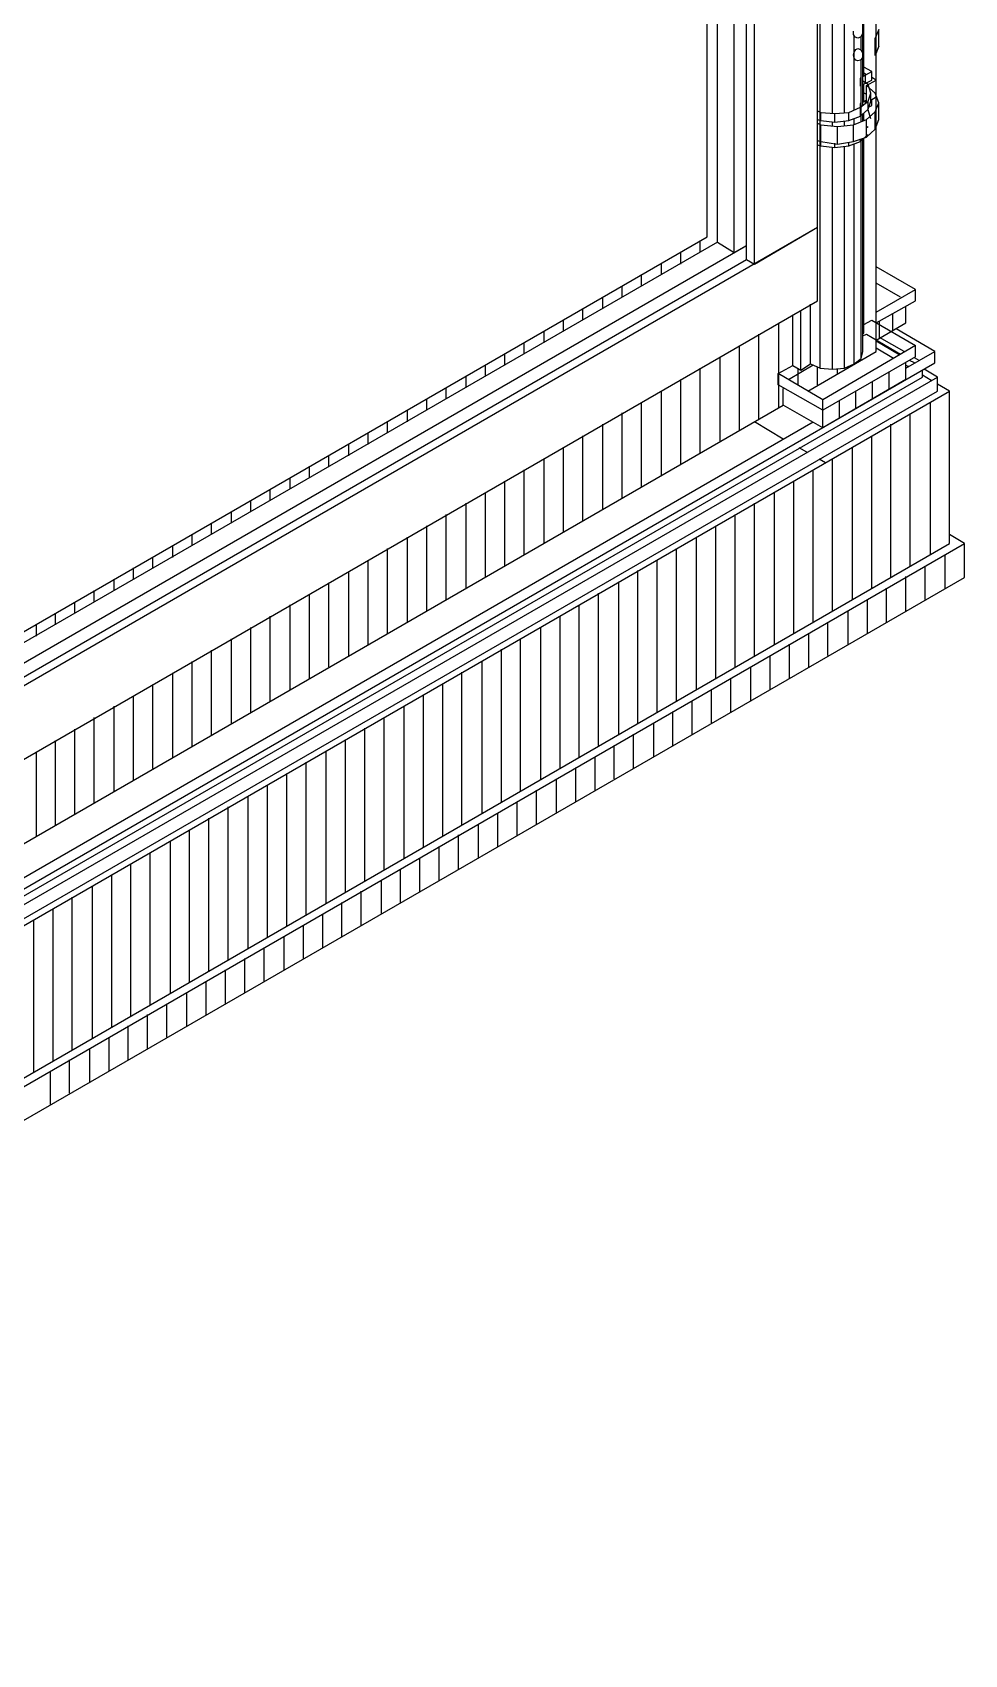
# Model space of a CAD drawing. Header units: inches. Extents: x 0.3 to 16.2, y 0.3 to 11.4.
# Drawn here: x 4.116 to 4.535, y 0.775 to 1.504 of the extents above; entities that cross this region are included whole.
import ezdxf

# ---------------------------------------------------------------- set-up
doc = ezdxf.new("R2010")
doc.units = ezdxf.units.IN
doc.header["$LTSCALE"] = 0.009843
doc.header["$MEASUREMENT"] = 0
doc.layers.add('GEOMETRY', color=7, linetype='Continuous')

msp = doc.modelspace()

# ---------------------------------------------------------------- linework, layer by layer
at = {"layer": 'GEOMETRY'}
for p, q in [((4.43661, 1.40827), (4.43661, 1.91378)), ((4.44016, 1.4), (4.44016, 1.91811)), ((4.42362, 1.40984), (4.42362, 1.9063)), ((4.4311, 1.40512), (4.4311, 1.91063)), ((4.4189, 1.4122), (4.4189, 1.89488)), ((4.49488, 1.36063), (4.49488, 1.89016)), ((4.4685, 1.41654), (4.4685, 1.87756)), ((4.46969, 1.35315), (4.46969, 1.87677)), ((4.4752, 1.46772), (4.4752, 1.85866)), ((4.48071, 1.46811), (4.48071, 1.85906)), ((4.48937, 1.48465), (4.48937, 1.57441)), ((4.48898, 1.47165), (4.48898, 1.56102)), ((4.48465, 1.50315), (4.48465, 1.50472)), ((4.48543, 1.50197), (4.48465, 1.50315)), ((4.48504, 1.46929), (4.48504, 1.50276)), ((4.48504, 1.46929), (4.48504, 1.50276)), ((4.48858, 1.50315), (4.4878, 1.50197)), ((4.48898, 1.50472), (4.48858, 1.50315)), ((4.49606, 1.50551), (4.49449, 1.50157)), ((4.49606, 1.50551), (4.49449, 1.50157)), ((4.49606, 1.49803), (4.49606, 1.50551)), ((4.48465, 1.49409), (4.48504, 1.49528)), ((4.48504, 1.49528), (4.48583, 1.49646)), ((4.48661, 1.50157), (4.48543, 1.50197)), ((4.48583, 1.49646), (4.48661, 1.49685)), ((4.4878, 1.50197), (4.48661, 1.50157)), ((4.48661, 1.49685), (4.4878, 1.49646)), ((4.4878, 1.49646), (4.48858, 1.49528)), ((4.48819, 1.49606), (4.48819, 1.50236)), ((4.48858, 1.49528), (4.48898, 1.49409)), ((4.49449, 1.4937), (4.49449, 1.50157)), ((4.49606, 1.49803), (4.49449, 1.4937)), ((4.49488, 1.4878), (4.49488, 1.49528)), ((4.48504, 1.49252), (4.48465, 1.49409)), ((4.48583, 1.49173), (4.48504, 1.49252)), ((4.48661, 1.49134), (4.48583, 1.49173)), ((4.4878, 1.49173), (4.48661, 1.49134)), ((4.48858, 1.49252), (4.4878, 1.49173)), ((4.48819, 1.46378), (4.48819, 1.49213)), ((4.48898, 1.49409), (4.48858, 1.49252)), ((4.49291, 1.48661), (4.48937, 1.48858)), ((4.4878, 1.48346), (4.48819, 1.48386)), ((4.4878, 1.48346), (4.48819, 1.48386)), ((4.48819, 1.48346), (4.4878, 1.48346)), ((4.4878, 1.47992), (4.4878, 1.48346)), ((4.48898, 1.48425), (4.49291, 1.48661)), ((4.48898, 1.48425), (4.49291, 1.48661)), ((4.48898, 1.48071), (4.49291, 1.48268)), ((4.49134, 1.48071), (4.48898, 1.48228)), ((4.49055, 1.48504), (4.48937, 1.48583)), ((4.48937, 1.47323), (4.48937, 1.48071)), ((4.49016, 1.4811), (4.49016, 1.48504)), ((4.49055, 1.48031), (4.49488, 1.48268)), ((4.49055, 1.48031), (4.49488, 1.48268)), ((4.49252, 1.47677), (4.49134, 1.48071)), ((4.49291, 1.48268), (4.49291, 1.48661)), ((4.49488, 1.48268), (4.49291, 1.48386)), ((4.49488, 1.4752), (4.49488, 1.48268)), ((4.4878, 1.47992), (4.48819, 1.47992)), ((4.48898, 1.47283), (4.49055, 1.47362)), ((4.48898, 1.47283), (4.49055, 1.47362)), ((4.49055, 1.47638), (4.48937, 1.47677)), ((4.49016, 1.47244), (4.49016, 1.47362)), ((4.49449, 1.47677), (4.49055, 1.48031)), ((4.49055, 1.47244), (4.49055, 1.48031)), ((4.49134, 1.47323), (4.49252, 1.47677)), ((4.49134, 1.47323), (4.49252, 1.47677)), ((4.49252, 1.47323), (4.49252, 1.47677)), ((4.49252, 1.47362), (4.49488, 1.4752)), ((4.49291, 1.47126), (4.49291, 1.47362)), ((4.49606, 1.47244), (4.49449, 1.47677)), ((4.4685, 1.4689), (4.47008, 1.46811)), ((4.4685, 1.4689), (4.47008, 1.46811)), ((4.47008, 1.46457), (4.47008, 1.46811)), ((4.47008, 1.46811), (4.47638, 1.46772)), ((4.47008, 1.46811), (4.47638, 1.46772)), ((4.47638, 1.46772), (4.48268, 1.46811)), ((4.47638, 1.46772), (4.48268, 1.46811)), ((4.47638, 1.46378), (4.47638, 1.46772)), ((4.48268, 1.46811), (4.4878, 1.47047)), ((4.48268, 1.46811), (4.4878, 1.47047)), ((4.48268, 1.46457), (4.48268, 1.46811)), ((4.48268, 1.46457), (4.4878, 1.46654)), ((4.4878, 1.47047), (4.49134, 1.47323)), ((4.4878, 1.47047), (4.49134, 1.47323)), ((4.4878, 1.47205), (4.48819, 1.47244)), ((4.4878, 1.47205), (4.48819, 1.47244)), ((4.48819, 1.47205), (4.4878, 1.47205)), ((4.4878, 1.4685), (4.4878, 1.47205)), ((4.4878, 1.46654), (4.4878, 1.47047)), ((4.4878, 1.46654), (4.49134, 1.46969)), ((4.48898, 1.46417), (4.48898, 1.46772)), ((4.48937, 1.46457), (4.48937, 1.46772)), ((4.49055, 1.47244), (4.49134, 1.47283)), ((4.49055, 1.46496), (4.49449, 1.4685)), ((4.49055, 1.46496), (4.49449, 1.4685)), ((4.49134, 1.46929), (4.49094, 1.46929)), ((4.49134, 1.46969), (4.49134, 1.47323)), ((4.49134, 1.46969), (4.49252, 1.47323)), ((4.49134, 1.47047), (4.49291, 1.47126)), ((4.49252, 1.46535), (4.49134, 1.46929)), ((4.49449, 1.4685), (4.49606, 1.47244)), ((4.49449, 1.4685), (4.49606, 1.47244)), ((4.49449, 1.46063), (4.49449, 1.4685)), ((4.49606, 1.46496), (4.49606, 1.47244)), ((4.4685, 1.46496), (4.47008, 1.46457)), ((4.4685, 1.46339), (4.47008, 1.4626)), ((4.4685, 1.46339), (4.47008, 1.4626)), ((4.47008, 1.46457), (4.47638, 1.46378)), ((4.47008, 1.45512), (4.47008, 1.4626)), ((4.47008, 1.4626), (4.47756, 1.46181)), ((4.47008, 1.4626), (4.47756, 1.46181)), ((4.4752, 1.46181), (4.4752, 1.46378)), ((4.47638, 1.46378), (4.48268, 1.46457)), ((4.47756, 1.46181), (4.48465, 1.4626)), ((4.47756, 1.46181), (4.48465, 1.4626)), ((4.47756, 1.45394), (4.47756, 1.46181)), ((4.48071, 1.4622), (4.48071, 1.46417)), ((4.48465, 1.4626), (4.49055, 1.46496)), ((4.48465, 1.4626), (4.49055, 1.46496)), ((4.48465, 1.45512), (4.48465, 1.4626)), ((4.48504, 1.4626), (4.48504, 1.46535)), ((4.48504, 1.4626), (4.48504, 1.46535)), ((4.49055, 1.45709), (4.49055, 1.46496)), ((4.49055, 1.46142), (4.49134, 1.46181)), ((4.49055, 1.46142), (4.49134, 1.46181)), ((4.49055, 1.45709), (4.49449, 1.46063)), ((4.49449, 1.46063), (4.49606, 1.46496)), ((4.4685, 1.45551), (4.47008, 1.45512)), ((4.4685, 1.45354), (4.47008, 1.45315)), ((4.47008, 1.45315), (4.47008, 1.45669)), ((4.47008, 1.45669), (4.47008, 1.45669)), ((4.47008, 1.45669), (4.47008, 1.45669)), ((4.47008, 1.45512), (4.47756, 1.45394)), ((4.47008, 1.45315), (4.47638, 1.45236)), ((4.4752, 1.35276), (4.4752, 1.45236)), ((4.47638, 1.45236), (4.47638, 1.45433)), ((4.47638, 1.45236), (4.48268, 1.45315)), ((4.47756, 1.45394), (4.48465, 1.45512)), ((4.48071, 1.35315), (4.48071, 1.45276)), ((4.48268, 1.45315), (4.4878, 1.45512)), ((4.48268, 1.45315), (4.48268, 1.45472)), ((4.48465, 1.45512), (4.49055, 1.45709)), ((4.48504, 1.35512), (4.48504, 1.45394)), ((4.48504, 1.36654), (4.48504, 1.45394)), ((4.4878, 1.45512), (4.49134, 1.45827)), ((4.4878, 1.45512), (4.4878, 1.4563)), ((4.48819, 1.35748), (4.48819, 1.4563)), ((4.48898, 1.36063), (4.48898, 1.4563)), ((4.48937, 1.3689), (4.48937, 1.4563)), ((3.7437, 0.99803), (4.4685, 1.41654)), ((3.7437, 0.99803), (4.4685, 1.41654)), ((4.44016, 1.4), (4.4685, 1.41654)), ((4.4685, 1.38346), (4.4685, 1.41654)), ((3.77244, 1.0248), (4.43661, 1.40827)), ((3.77244, 1.0248), (4.43661, 1.40827)), ((4.42362, 1.40984), (3.77441, 1.03504)), ((3.78228, 1.04449), (4.4189, 1.4122)), ((4.41575, 1.40512), (4.41575, 1.41024)), ((4.42362, 1.40984), (4.4311, 1.40512)), ((4.4311, 1.40512), (4.43661, 1.40827)), ((4.43661, 1.40197), (4.43661, 1.40827)), ((3.77244, 1.0185), (4.43661, 1.40197)), ((4.39843, 1.39528), (4.39843, 1.40039)), ((4.40709, 1.4), (4.40709, 1.40512)), ((4.43661, 1.40197), (4.44016, 1.4)), ((4.38937, 1.39016), (4.38937, 1.39528)), ((4.5126, 1.38858), (4.49488, 1.39882)), ((4.38071, 1.38504), (4.38071, 1.39016)), ((4.50591, 1.38504), (4.49488, 1.39134)), ((4.49488, 1.37835), (4.5126, 1.38858)), ((4.49488, 1.37835), (4.5126, 1.38858)), ((4.5126, 1.38346), (4.5126, 1.38858)), ((3.7437, 0.96496), (4.4685, 1.38346)), ((4.36299, 1.3748), (4.36299, 1.37992)), ((4.37205, 1.37992), (4.37205, 1.38504)), ((4.46102, 1.35236), (4.46102, 1.37913)), ((4.46535, 1.35512), (4.46535, 1.38189)), ((4.49488, 1.37362), (4.5126, 1.38346)), ((4.50827, 1.37362), (4.50827, 1.3811)), ((4.35433, 1.36969), (4.35433, 1.3748)), ((4.45118, 1.33543), (4.45118, 1.37362)), ((4.45748, 1.35433), (4.45748, 1.37717)), ((4.48937, 1.37283), (4.49291, 1.3748)), ((4.49291, 1.3748), (4.5126, 1.36339)), ((4.49488, 1.36575), (4.50827, 1.37362)), ((4.49646, 1.36654), (4.49646, 1.37441)), ((4.50236, 1.37008), (4.50236, 1.37756)), ((4.33661, 1.35945), (4.33661, 1.36457)), ((4.34567, 1.36457), (4.34567, 1.36969)), ((4.44213, 1.33031), (4.44213, 1.3685)), ((4.48898, 1.3689), (4.48937, 1.3689)), ((4.48898, 1.36772), (4.49055, 1.3685)), ((4.49055, 1.3685), (4.50591, 1.35945)), ((4.50551, 1.35906), (4.49488, 1.36535)), ((4.50748, 1.36063), (4.49646, 1.36693)), ((4.52126, 1.36063), (4.50394, 1.37087)), ((4.32795, 1.35472), (4.32795, 1.35945)), ((4.4248, 1.32008), (4.4248, 1.35827)), ((4.43346, 1.3252), (4.43346, 1.36339)), ((4.46417, 1.34291), (4.49488, 1.36063)), ((4.5126, 1.36339), (4.47087, 1.33898)), ((4.5126, 1.36339), (4.47087, 1.33898)), ((4.5126, 1.35827), (4.47087, 1.33425)), ((4.48504, 1.35512), (4.48819, 1.35748)), ((4.48819, 1.35748), (4.48898, 1.36063)), ((4.50276, 1.35748), (4.49488, 1.3622)), ((4.50827, 1.35315), (4.52126, 1.36063)), ((4.50827, 1.35315), (4.52126, 1.36063)), ((4.5122, 1.35551), (4.50984, 1.35669)), ((4.51417, 1.35669), (4.5122, 1.35787)), ((4.5126, 1.35827), (4.5126, 1.36339)), ((4.52126, 1.35551), (4.52126, 1.36063)), ((3.69528, 0.87874), (4.52126, 1.35551)), ((4.31063, 1.34449), (4.31063, 1.34961)), ((4.31929, 1.34961), (4.31929, 1.35472)), ((4.41575, 1.31496), (4.41575, 1.35315)), ((4.45079, 1.35079), (4.45748, 1.35433)), ((4.47087, 1.33898), (4.45079, 1.35079)), ((4.47087, 1.33898), (4.45079, 1.35079)), ((4.45079, 1.34567), (4.45079, 1.35079)), ((4.45551, 1.34803), (4.46654, 1.35472)), ((4.45748, 1.35433), (4.46102, 1.35236)), ((4.45984, 1.34567), (4.45984, 1.35315)), ((4.46102, 1.35236), (4.46535, 1.35512)), ((4.46535, 1.35512), (4.46969, 1.35315)), ((4.4685, 1.34567), (4.4685, 1.35394)), ((4.46969, 1.35315), (4.4752, 1.35276)), ((4.4752, 1.35276), (4.48071, 1.35315)), ((4.47756, 1.35079), (4.47756, 1.35276)), ((4.48071, 1.35315), (4.48504, 1.35512)), ((4.48622, 1.35551), (4.48622, 1.35591)), ((4.50079, 1.3437), (4.50079, 1.35118)), ((4.50827, 1.34803), (4.50827, 1.35551)), ((4.50945, 1.35394), (4.50827, 1.35433)), ((4.51575, 1.34921), (4.51575, 1.35236)), ((4.51969, 1.34764), (4.51575, 1.35)), ((4.52244, 1.34921), (4.51654, 1.35276)), ((3.69528, 0.87559), (4.51575, 1.34921)), ((3.69528, 0.87165), (4.52244, 1.34921)), ((3.69528, 0.87165), (4.52244, 1.34921)), ((3.69528, 0.86535), (4.52244, 1.34291)), ((3.69528, 0.8622), (4.52795, 1.34291)), ((3.69528, 0.8622), (4.52795, 1.34291)), ((4.30157, 1.33937), (4.30157, 1.34449)), ((4.39843, 1.30512), (4.39843, 1.34291)), ((4.40709, 1.30984), (4.40709, 1.34803)), ((4.47087, 1.33425), (4.45079, 1.34567)), ((4.45315, 1.33661), (4.45315, 1.34409)), ((4.50827, 1.34803), (4.47087, 1.32638)), ((4.48583, 1.33504), (4.48583, 1.34291)), ((4.49331, 1.33937), (4.49331, 1.34685)), ((4.52244, 1.34291), (4.52244, 1.34921)), ((4.52795, 1.34291), (4.52244, 1.34606)), ((4.52795, 1.27441), (4.52795, 1.34291)), ((3.71063, 0.90787), (4.45315, 1.33661)), ((4.29291, 1.33425), (4.29291, 1.33937)), ((4.38937, 1.3), (4.38937, 1.3378)), ((4.47087, 1.32638), (4.45315, 1.33661)), ((4.47087, 1.33425), (4.47087, 1.33898)), ((4.47087, 1.32638), (4.47087, 1.33661)), ((4.47835, 1.33071), (4.47835, 1.33858)), ((4.51929, 1.26929), (4.51929, 1.3378)), ((3.75472, 0.91811), (4.46654, 1.32913)), ((3.75472, 0.91811), (4.46654, 1.32913)), ((4.2752, 1.32402), (4.2752, 1.32913)), ((4.28425, 1.32913), (4.28425, 1.33425)), ((4.37205, 1.28976), (4.37205, 1.32795)), ((4.38071, 1.29488), (4.38071, 1.33307)), ((4.45315, 1.32126), (4.44016, 1.32913)), ((4.50157, 1.25906), (4.50157, 1.32795)), ((4.51024, 1.26417), (4.51024, 1.33268)), ((4.26654, 1.3189), (4.26654, 1.32402)), ((4.36299, 1.28465), (4.36299, 1.32283)), ((4.49291, 1.25433), (4.49291, 1.32283)), ((4.24882, 1.30906), (4.24882, 1.31378)), ((4.25787, 1.31378), (4.25787, 1.3189)), ((4.35433, 1.27953), (4.35433, 1.31772)), ((4.46378, 1.31535), (4.46024, 1.31732)), ((4.48425, 1.24921), (4.48425, 1.31772)), ((4.24016, 1.30394), (4.24016, 1.30906)), ((4.33661, 1.26929), (4.33661, 1.30748)), ((4.34567, 1.27441), (4.34567, 1.3126)), ((4.46654, 1.23898), (4.46654, 1.30748)), ((4.47205, 1.31063), (4.46929, 1.3122)), ((4.4752, 1.24409), (4.4752, 1.3126)), ((4.22244, 1.2937), (4.22244, 1.29882)), ((4.2315, 1.29882), (4.2315, 1.30394)), ((4.32795, 1.26417), (4.32795, 1.30236)), ((4.45787, 1.23386), (4.45787, 1.30236)), ((4.21378, 1.28858), (4.21378, 1.2937)), ((4.31063, 1.25433), (4.31063, 1.29252)), ((4.31929, 1.25945), (4.31929, 1.29724)), ((4.44016, 1.22362), (4.44016, 1.29252)), ((4.44921, 1.22874), (4.44921, 1.29724)), ((4.20512, 1.28346), (4.20512, 1.28858)), ((4.30157, 1.24921), (4.30157, 1.2874)), ((4.4315, 1.2189), (4.4315, 1.2874)), ((4.1874, 1.27323), (4.1874, 1.27835)), ((4.19606, 1.27835), (4.19606, 1.28346)), ((4.28425, 1.23898), (4.28425, 1.27717)), ((4.29291, 1.24409), (4.29291, 1.28228)), ((4.41417, 1.20866), (4.41417, 1.27717)), ((4.42283, 1.21378), (4.42283, 1.28228)), ((4.53465, 1.27441), (4.52795, 1.27835)), ((3.69528, 0.7937), (4.52795, 1.27441)), ((3.69528, 0.78976), (4.53465, 1.27441)), ((3.69528, 0.78976), (4.53465, 1.27441)), ((4.17874, 1.26811), (4.17874, 1.27323)), ((4.2752, 1.23386), (4.2752, 1.27205)), ((4.40512, 1.20354), (4.40512, 1.27205)), ((4.52598, 1.25394), (4.52598, 1.26929)), ((4.53465, 1.25906), (4.53465, 1.27441)), ((4.16102, 1.25827), (4.16102, 1.26339)), ((4.16969, 1.26339), (4.16969, 1.26811)), ((4.25787, 1.22362), (4.25787, 1.26181)), ((4.26654, 1.22874), (4.26654, 1.26693)), ((4.3878, 1.19331), (4.3878, 1.2622)), ((4.39646, 1.19843), (4.39646, 1.26693)), ((4.51693, 1.24921), (4.51693, 1.26417)), ((3.69528, 0.7748), (4.53465, 1.25906)), ((4.15236, 1.25315), (4.15236, 1.25827)), ((4.24882, 1.2189), (4.24882, 1.25669)), ((4.37913, 1.18819), (4.37913, 1.25709)), ((4.50827, 1.24409), (4.50827, 1.25945)), ((4.13465, 1.24291), (4.13465, 1.24803)), ((4.14331, 1.24803), (4.14331, 1.25315)), ((4.24016, 1.21378), (4.24016, 1.25157)), ((4.37008, 1.18346), (4.37008, 1.25197)), ((4.49094, 1.23386), (4.49094, 1.24921)), ((4.49961, 1.23898), (4.49961, 1.25433)), ((4.12598, 1.2378), (4.12598, 1.24291)), ((4.22244, 1.20354), (4.22244, 1.24173)), ((4.2315, 1.20866), (4.2315, 1.24685)), ((4.35276, 1.17323), (4.35276, 1.24173)), ((4.36142, 1.17835), (4.36142, 1.24685)), ((4.48228, 1.22874), (4.48228, 1.24409)), ((4.11732, 1.23268), (4.11732, 1.2378)), ((4.21378, 1.19843), (4.21378, 1.23661)), ((4.34409, 1.16811), (4.34409, 1.23661)), ((4.46457, 1.2189), (4.46457, 1.23386)), ((4.47323, 1.22402), (4.47323, 1.23898)), ((4.19606, 1.18819), (4.19606, 1.22638)), ((4.20512, 1.19331), (4.20512, 1.2315)), ((4.32638, 1.15787), (4.32638, 1.22677)), ((4.33504, 1.16299), (4.33504, 1.2315)), ((4.45591, 1.21378), (4.45591, 1.22913)), ((4.1874, 1.18307), (4.1874, 1.22126)), ((4.31772, 1.15315), (4.31772, 1.22165)), ((4.43858, 1.20354), (4.43858, 1.2189)), ((4.44724, 1.20866), (4.44724, 1.22402)), ((4.16969, 1.17323), (4.16969, 1.21102)), ((4.17874, 1.17795), (4.17874, 1.21614)), ((4.3, 1.14291), (4.3, 1.21142)), ((4.30866, 1.14803), (4.30866, 1.21654)), ((4.42953, 1.19843), (4.42953, 1.21378)), ((4.16102, 1.16811), (4.16102, 1.20591)), ((4.29134, 1.1378), (4.29134, 1.2063)), ((4.4122, 1.18858), (4.4122, 1.20354)), ((4.42087, 1.1937), (4.42087, 1.20866)), ((4.15236, 1.16299), (4.15236, 1.20118)), ((4.28268, 1.13268), (4.28268, 1.20118)), ((4.40354, 1.18346), (4.40354, 1.19882)), ((4.13465, 1.15276), (4.13465, 1.19094)), ((4.14331, 1.15787), (4.14331, 1.19606)), ((4.26496, 1.12244), (4.26496, 1.19134)), ((4.27362, 1.12756), (4.27362, 1.19606)), ((4.39488, 1.17835), (4.39488, 1.1937)), ((4.12598, 1.14764), (4.12598, 1.18583)), ((4.2563, 1.11772), (4.2563, 1.18622)), ((4.37717, 1.1685), (4.37717, 1.18346)), ((4.38583, 1.17323), (4.38583, 1.18858)), ((4.11732, 1.14252), (4.11732, 1.18071)), ((4.23858, 1.10748), (4.23858, 1.17598)), ((4.24764, 1.1126), (4.24764, 1.1811)), ((4.3685, 1.16339), (4.3685, 1.17835)), ((4.22992, 1.10236), (4.22992, 1.17087)), ((4.35118, 1.15315), (4.35118, 1.1685)), ((4.35984, 1.15827), (4.35984, 1.17362)), ((4.2126, 1.09213), (4.2126, 1.16063)), ((4.22126, 1.09724), (4.22126, 1.16575)), ((4.34213, 1.14803), (4.34213, 1.16339)), ((4.20354, 1.08701), (4.20354, 1.15591)), ((4.3248, 1.13819), (4.3248, 1.15315)), ((4.33346, 1.14291), (4.33346, 1.15827)), ((4.18622, 1.07717), (4.18622, 1.14567)), ((4.19488, 1.08228), (4.19488, 1.15079)), ((4.31614, 1.13307), (4.31614, 1.14803)), ((4.17756, 1.07205), (4.17756, 1.14055)), ((4.29843, 1.12283), (4.29843, 1.13819)), ((4.30709, 1.12795), (4.30709, 1.14331)), ((4.1685, 1.06693), (4.1685, 1.13543)), ((4.28976, 1.11772), (4.28976, 1.13307)), ((4.15118, 1.05669), (4.15118, 1.12559)), ((4.15984, 1.06181), (4.15984, 1.13031)), ((4.2811, 1.11299), (4.2811, 1.12795)), ((4.14252, 1.05157), (4.14252, 1.12047)), ((4.26339, 1.10276), (4.26339, 1.11811)), ((4.27244, 1.10787), (4.27244, 1.12283)), ((4.1248, 1.04173), (4.1248, 1.11024)), ((4.13346, 1.04685), (4.13346, 1.11535)), ((4.25472, 1.09764), (4.25472, 1.11299)), ((4.11614, 1.03661), (4.11614, 1.10512)), ((4.2374, 1.0874), (4.2374, 1.10276)), ((4.24606, 1.09252), (4.24606, 1.10787)), ((4.22874, 1.08268), (4.22874, 1.09764)), ((4.21102, 1.07244), (4.21102, 1.0878)), ((4.21969, 1.07756), (4.21969, 1.09252)), ((4.20236, 1.06732), (4.20236, 1.08268)), ((4.18504, 1.05709), (4.18504, 1.07244)), ((4.1937, 1.0622), (4.1937, 1.07756)), ((4.17598, 1.05236), (4.17598, 1.06732)), ((4.16732, 1.04724), (4.16732, 1.0626)), ((4.15, 1.03701), (4.15, 1.05236)), ((4.15866, 1.04213), (4.15866, 1.05748)), ((4.14134, 1.03189), (4.14134, 1.04724)), ((4.12362, 1.02205), (4.12362, 1.03701)), ((4.13228, 1.02717), (4.13228, 1.04213))]:
    msp.add_line(p, q, dxfattribs=at)

doc.saveas('drawing.dxf')
